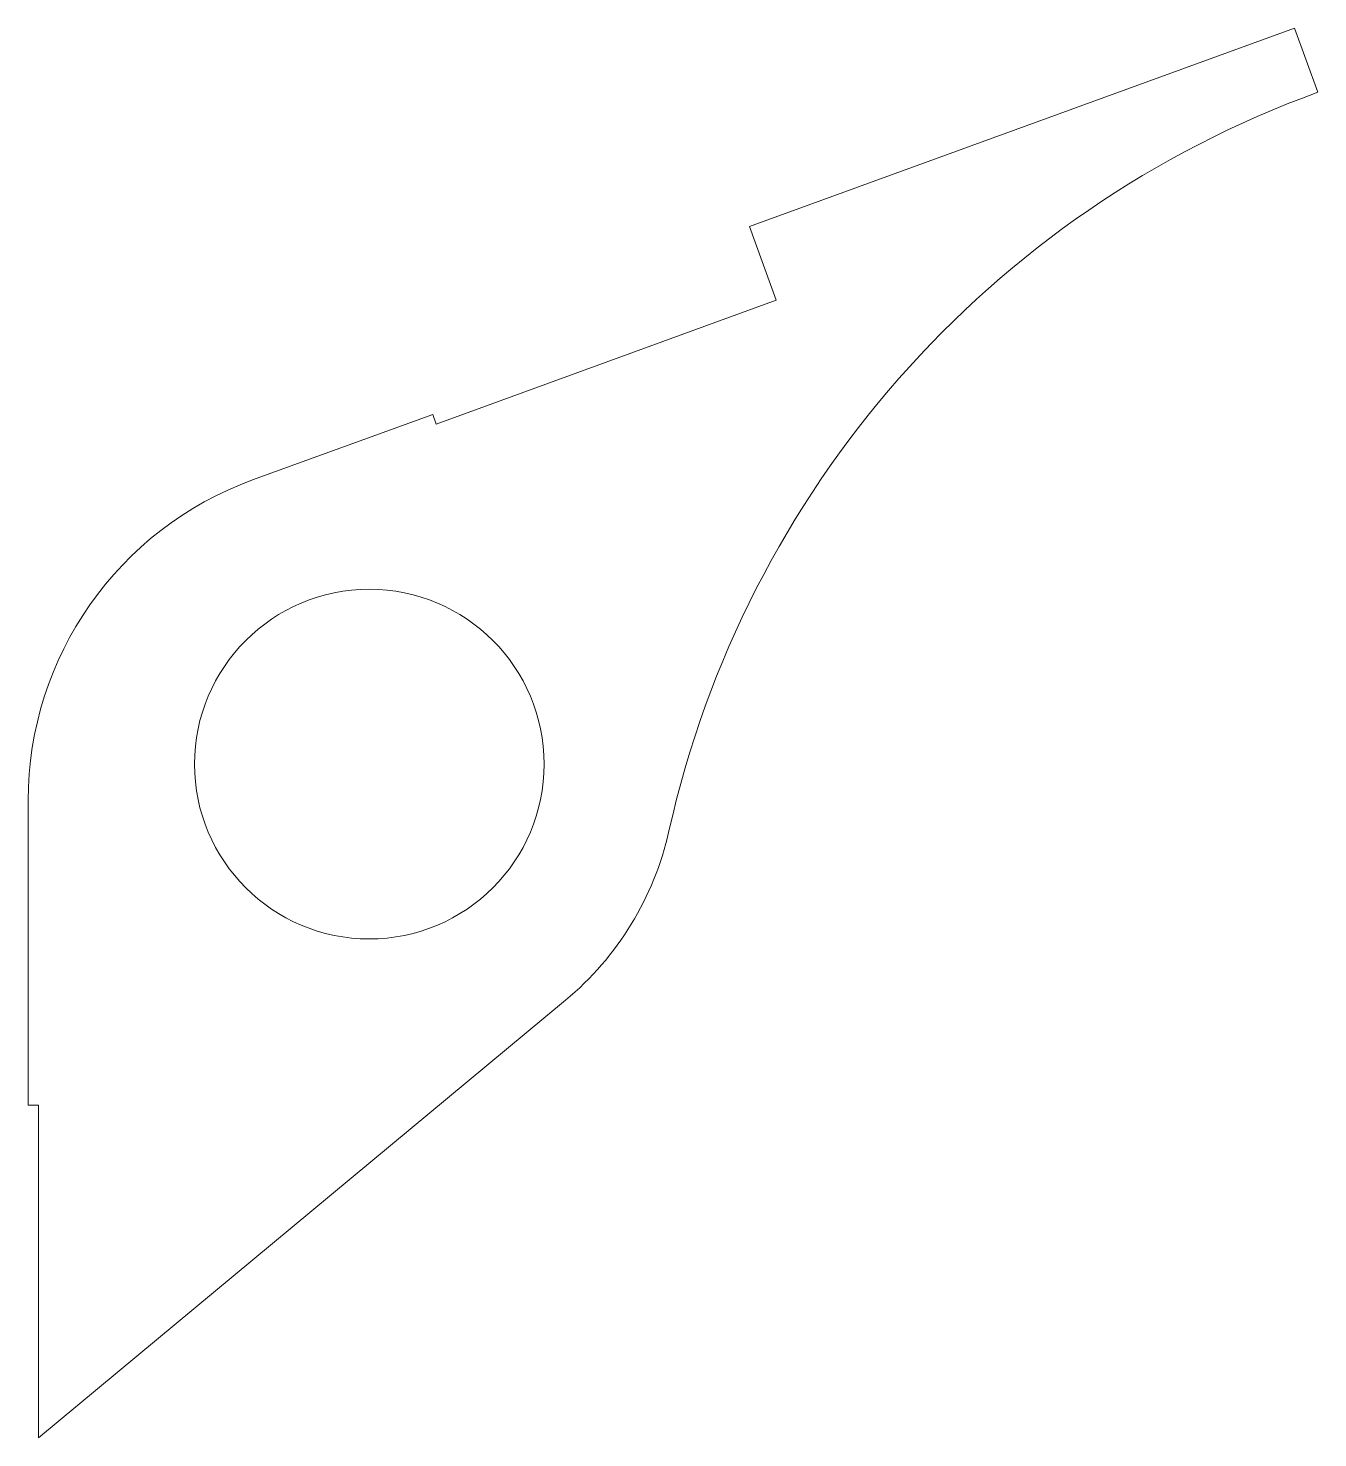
# Model space of a CAD drawing. Header units: millimetres. Extents: x 9.3 to 47.1, y 5.6 to 46.9.
import ezdxf

# ---------------------------------------------------------------- set-up
doc = ezdxf.new("R2010")
doc.units = ezdxf.units.MM

msp = doc.modelspace()

# ---------------------------------------------------------------- linework, layer by layer
at = {"color": 7, "linetype": 'Continuous', "lineweight": 15}
for p, q in [((30.454, 41.135), (46.429, 46.949)), ((47.113, 45.07), (46.429, 46.949)), ((31.24, 38.974), (30.454, 41.135)), ((21.269, 35.344), (31.24, 38.974)), ((21.167, 35.626), (15.889, 33.705)), ((21.167, 35.626), (21.269, 35.344)), ((9.309, 24.309), (9.309, 15.373)), ((9.609, 5.622), (25.058, 18.448)), ((9.309, 15.373), (9.609, 15.373)), ((9.609, 5.622), (9.609, 15.373))]:
    msp.add_line(p, q, dxfattribs=at)
msp.add_circle((19.309, 25.373), 5.125, dxfattribs=at)
for centre, radius, start, end in [((57.373, 16.879), 30, 110, 167.421), ((19.309, 24.309), 10, 110, 180), ((19.309, 25.373), 9, 309.7009, 347.421)]:
    msp.add_arc(centre, radius, start, end, dxfattribs=at)

doc.saveas('drawing.dxf')
